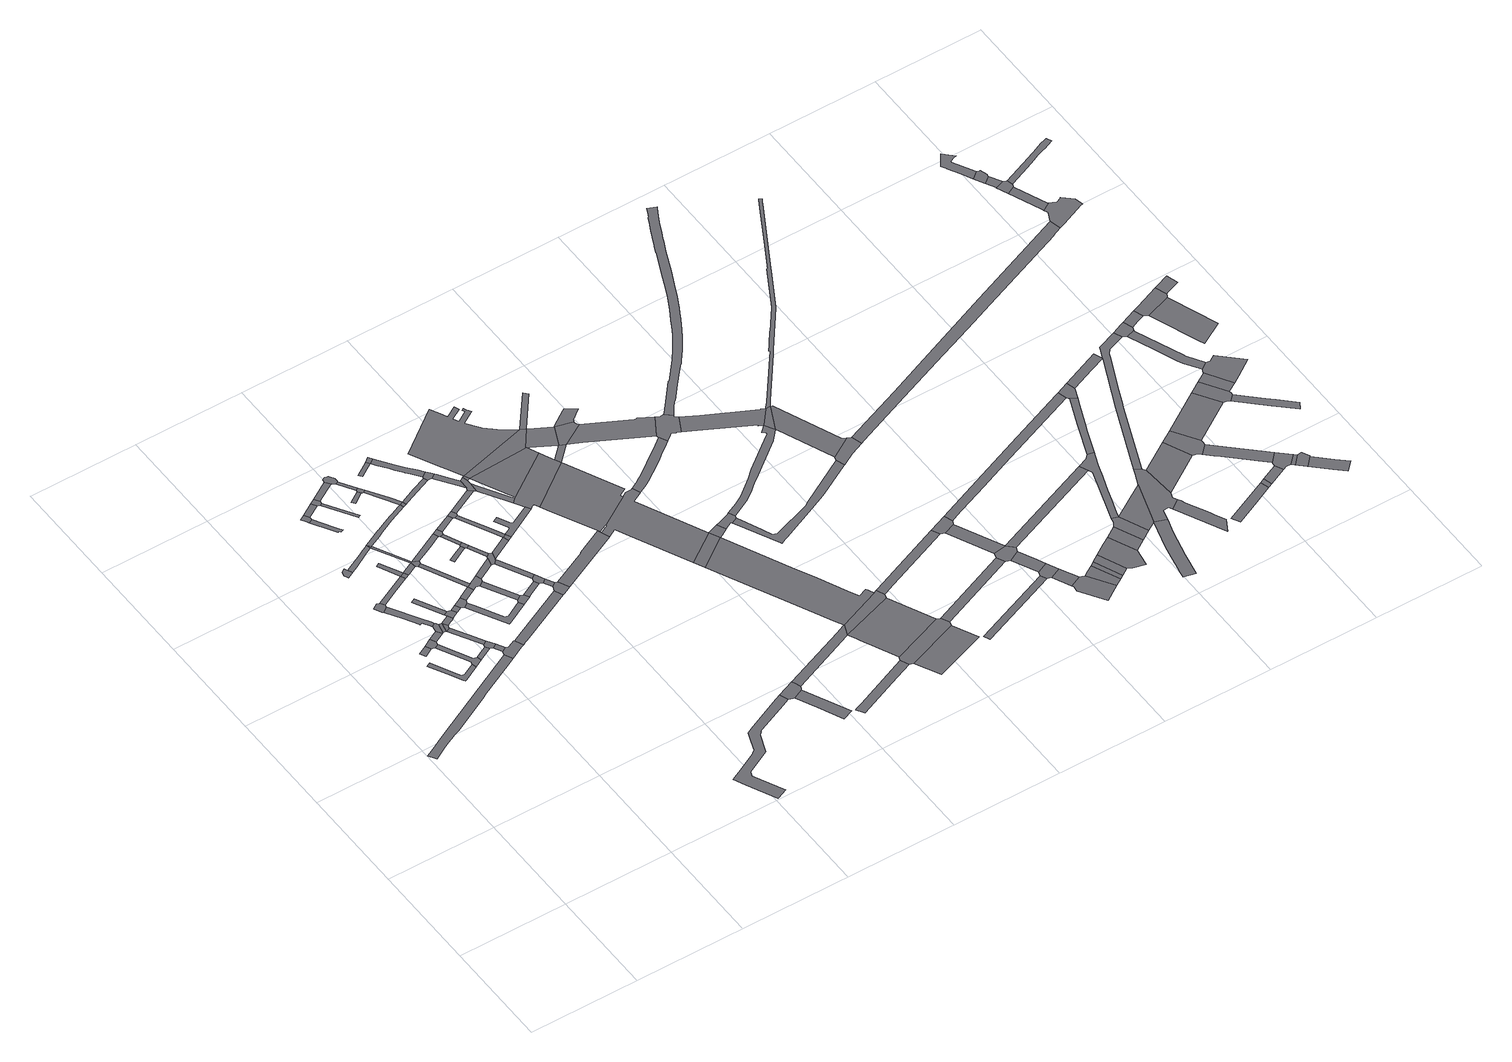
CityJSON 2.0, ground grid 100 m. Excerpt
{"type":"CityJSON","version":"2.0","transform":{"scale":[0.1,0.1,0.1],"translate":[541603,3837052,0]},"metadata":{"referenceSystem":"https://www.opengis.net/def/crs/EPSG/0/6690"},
"CityObjects":{
"road1":{"type":"Road","attributes":{"RoadStructureAttribute.sectionType":"1"},"geometry":[{"type":"MultiSurface","lod":"1","boundaries":[[[0,1,2,3,4,5,6,7,8,9,10,11,12,13,14,15,16,17]]]}]},
"road2":{"type":"Road","attributes":{"RoadStructureAttribute.sectionType":"1"},"geometry":[{"type":"MultiSurface","lod":"1","boundaries":[[[18,19,20,21,22,23,24,25,26,27,28,29,30]]]}]},
"road3":{"type":"Road","attributes":{"RoadStructureAttribute.sectionType":"1"},"geometry":[{"type":"MultiSurface","lod":"1","boundaries":[[[31,32,33,34]]]}]},
"road4":{"type":"Road","geometry":[{"type":"MultiSurface","lod":"1","boundaries":[[[35,31,34,36,37,38,39,40]]]}]},
"road5":{"type":"Road","attributes":{"RoadStructureAttribute.sectionType":"1"},"geometry":[{"type":"MultiSurface","lod":"1","boundaries":[[[41,38,37,42,30,29,43,44]]]}]},
"road6":{"type":"Road","geometry":[{"type":"MultiSurface","lod":"1","boundaries":[[[45,46,47,48,49,50,51,52]]]}]},
"road7":{"type":"Road","attributes":{"RoadStructureAttribute.sectionType":"1"},"geometry":[{"type":"MultiSurface","lod":"1","boundaries":[[[53,54,35,40,55]]]}]},
"road8":{"type":"Road","attributes":{"RoadStructureAttribute.sectionType":"1"},"geometry":[{"type":"MultiSurface","lod":"1","boundaries":[[[56,57,58,50,49,59,60,61,62,63,64,65,66,67,68]]]}]},
"road9":{"type":"Road","geometry":[{"type":"MultiSurface","lod":"1","boundaries":[[[69,70,68,67,71,72,73,53,55,74,75]]]}]},
"road10":{"type":"Road","geometry":[{"type":"MultiSurface","lod":"1","boundaries":[[[76,77,78,79,80,81,82]]]}]},
"road11":{"type":"Road","geometry":[{"type":"MultiSurface","lod":"1","boundaries":[[[83,84,85,44,43,86,87,88]]]}]},
"road12":{"type":"Road","attributes":{"RoadStructureAttribute.sectionType":"1"},"geometry":[{"type":"MultiSurface","lod":"1","boundaries":[[[75,74,89,90]]]}]},
"road13":{"type":"Road","geometry":[{"type":"MultiSurface","lod":"1","boundaries":[[[91,90,89,92,93,94,95,96,97]]]}]},
"road14":{"type":"Road","attributes":{"RoadStructureAttribute.sectionType":"1"},"geometry":[{"type":"MultiSurface","lod":"1","boundaries":[[[98,94,93,99,100]]]}]},
"road15":{"type":"Road","attributes":{"RoadStructureAttribute.sectionType":"1"},"geometry":[{"type":"MultiSurface","lod":"1","boundaries":[[[101,52,51,102,103]]]}]},
"road16":{"type":"Road","attributes":{"RoadStructureAttribute.sectionType":"1"},"geometry":[{"type":"MultiSurface","lod":"1","boundaries":[[[104,105,106,91,97,107,108,109]]]}]},
"road17":{"type":"Road","geometry":[{"type":"MultiSurface","lod":"1","boundaries":[[[100,99,83,88,110,111]]]}]},
"road18":{"type":"Road","attributes":{"RoadStructureAttribute.sectionType":"1"},"geometry":[{"type":"MultiSurface","lod":"1","boundaries":[[[112,113,114,115]]]}]},
"road19":{"type":"Road","attributes":{"RoadStructureAttribute.sectionType":"1"},"geometry":[{"type":"MultiSurface","lod":"1","boundaries":[[[111,110,116,117]]]}]},
"road20":{"type":"Road","geometry":[{"type":"MultiSurface","lod":"1","boundaries":[[[115,114,104,109,118,119,120]]]}]},
"road21":{"type":"Road","attributes":{"RoadStructureAttribute.sectionType":"1"},"geometry":[{"type":"MultiSurface","lod":"1","boundaries":[[[121,122,123,124,82,81,125,126,127,128]]]}]},
"road22":{"type":"Road","geometry":[{"type":"MultiSurface","lod":"1","boundaries":[[[129,130,131,117,116,132,0,17,133,134,135]]]}]},
"road23":{"type":"Road","attributes":{"RoadStructureAttribute.sectionType":"1"},"geometry":[{"type":"MultiSurface","lod":"1","boundaries":[[[136,120,119,137]]]}]},
"road24":{"type":"Road","geometry":[{"type":"MultiSurface","lod":"1","boundaries":[[[138,139,101,140]]]}]},
"road25":{"type":"Road","geometry":[{"type":"MultiSurface","lod":"1","boundaries":[[[141,142,143,144,145,146]]]}]},
"road26":{"type":"Road","geometry":[{"type":"MultiSurface","lod":"1","boundaries":[[[140,101,103,147]]]}]},
"road27":{"type":"Road","attributes":{"RoadStructureAttribute.sectionType":"1"},"geometry":[{"type":"MultiSurface","lod":"1","boundaries":[[[148,149,150,151,152,153,154,155,156,145,144]]]}]},
"road28":{"type":"Road","geometry":[{"type":"MultiSurface","lod":"1","boundaries":[[[157,158,136,137,159,160,161,162]]]}]},
"road29":{"type":"Road","geometry":[{"type":"MultiSurface","lod":"1","boundaries":[[[121,128,163]]]}]},
"road30":{"type":"Road","attributes":{"RoadStructureAttribute.sectionType":"1"},"geometry":[{"type":"MultiSurface","lod":"1","boundaries":[[[164,165,166,140,147,167]]]}]},
"road31":{"type":"Road","attributes":{"RoadStructureAttribute.sectionType":"1"},"geometry":[{"type":"MultiSurface","lod":"1","boundaries":[[[168,141,146,169]]]}]},
"road32":{"type":"Road","attributes":{"RoadStructureAttribute.sectionType":"1"},"geometry":[{"type":"MultiSurface","lod":"1","boundaries":[[[163,128,164,170]]]}]},
"road33":{"type":"Road","attributes":{"RoadStructureAttribute.sectionType":"1"},"geometry":[{"type":"MultiSurface","lod":"1","boundaries":[[[171,172,157,162,173,174]]]}]},
"road34":{"type":"Road","geometry":[{"type":"MultiSurface","lod":"1","boundaries":[[[170,164,167,175,176,177]]]}]},
"road35":{"type":"Road","geometry":[{"type":"MultiSurface","lod":"1","boundaries":[[[178,168,169,179,180,181,182,183]]]}]},
"road36":{"type":"Road","attributes":{"RoadStructureAttribute.sectionType":"1"},"geometry":[{"type":"MultiSurface","lod":"1","boundaries":[[[184,185,186,161,160,187,188,189,190,191,192]]]}]},
"road37":{"type":"Road","attributes":{"RoadStructureAttribute.sectionType":"1"},"geometry":[{"type":"MultiSurface","lod":"1","boundaries":[[[176,175,171,193]]]}]},
"road38":{"type":"Road","attributes":{"RoadStructureAttribute.sectionType":"1"},"geometry":[{"type":"MultiSurface","lod":"1","boundaries":[[[194,195,196,181,180]]]}]},
"road39":{"type":"Road","geometry":[{"type":"MultiSurface","lod":"1","boundaries":[[[197,193,171,174,198,199,200,201]]]}]},
"road40":{"type":"Road","attributes":{"RoadStructureAttribute.sectionType":"1"},"geometry":[{"type":"MultiSurface","lod":"1","boundaries":[[[202,178,183,203,204]]]}]},
"road41":{"type":"Road","attributes":{"RoadStructureAttribute.sectionType":"1"},"geometry":[{"type":"MultiSurface","lod":"1","boundaries":[[[205,206,135,134,207,208,209,210]]]}]},
"road42":{"type":"Road","attributes":{"RoadStructureAttribute.sectionType":"1"},"geometry":[{"type":"MultiSurface","lod":"1","boundaries":[[[211,212,213,214,215,216,217,218,219,121,163,220,221,222,223,224,225,226]]]}]},
"road43":{"type":"Road","attributes":{"RoadStructureAttribute.sectionType":"1"},"geometry":[{"type":"MultiSurface","lod":"1","boundaries":[[[227,170,177,228,229,230]]]}]},
"road44":{"type":"Road","attributes":{"RoadStructureAttribute.sectionType":"1"},"geometry":[{"type":"MultiSurface","lod":"1","boundaries":[[[200,199,231,232]]]}]},
"road45":{"type":"Road","attributes":{"RoadStructureAttribute.sectionType":"1"},"geometry":[{"type":"MultiSurface","lod":"1","boundaries":[[[233,234,235,236,237,238,239,240,241,242,243,244,245,246,247,248,249,250,251,252,253,254,255,256,257,258]]]}]},
"road46":{"type":"Road","geometry":[{"type":"MultiSurface","lod":"1","boundaries":[[[232,231,192,191,259,260]]]}]},
"road47":{"type":"Road","geometry":[{"type":"MultiSurface","lod":"1","boundaries":[[[261,262,263,264,265]]]}]},
"road48":{"type":"Road","geometry":[{"type":"MultiSurface","lod":"1","boundaries":[[[266,267,268,269,202,204,270,271,272,273,274,275]]]}]},
"road49":{"type":"Road","geometry":[{"type":"MultiSurface","lod":"1","boundaries":[[[276,277,278,279,280,281,282]]]}]},
"road50":{"type":"Road","attributes":{"RoadStructureAttribute.sectionType":"1"},"geometry":[{"type":"MultiSurface","lod":"1","boundaries":[[[283,284,285,197,201,286,287]]]}]},
"road51":{"type":"Road","attributes":{"RoadStructureAttribute.sectionType":"1"},"geometry":[{"type":"MultiSurface","lod":"1","boundaries":[[[288,272,271,289,290]]]}]},
"road52":{"type":"Road","geometry":[{"type":"MultiSurface","lod":"1","boundaries":[[[290,289,291,292,261,265,293,294,295,296]]]}]},
"road53":{"type":"Road","attributes":{"RoadStructureAttribute.sectionType":"1"},"geometry":[{"type":"MultiSurface","lod":"1","boundaries":[[[297,260,259,298,299]]]}]},
"road54":{"type":"Road","geometry":[{"type":"MultiSurface","lod":"1","boundaries":[[[300,227,230,301,302,303,304,305]]]}]},
"road55":{"type":"Road","attributes":{"RoadStructureAttribute.sectionType":"1"},"geometry":[{"type":"MultiSurface","lod":"1","boundaries":[[[303,302,306,307]]]}]},
"road56":{"type":"Road","geometry":[{"type":"MultiSurface","lod":"1","boundaries":[[[307,306,308,309,276,282,310,311,312,313]]]}]},
"road57":{"type":"Road","attributes":{"RoadStructureAttribute.sectionType":"1"},"geometry":[{"type":"MultiSurface","lod":"1","boundaries":[[[314,296,295,211,315]]]}]},
"road58":{"type":"Road","attributes":{"RoadStructureAttribute.sectionType":"1"},"geometry":[{"type":"MultiSurface","lod":"1","boundaries":[[[313,312,316,317,318]]]}]},
"road59":{"type":"Road","geometry":[{"type":"MultiSurface","lod":"1","boundaries":[[[319,320,318,317,321,283,287,322,323,324]]]}]},
"road60":{"type":"Road","geometry":[{"type":"MultiSurface","lod":"1","boundaries":[[[315,211,226,325]]]}]},
"road61":{"type":"Road","attributes":{"RoadStructureAttribute.sectionType":"1"},"geometry":[{"type":"MultiSurface","lod":"1","boundaries":[[[326,323,322,327,328]]]}]},
"road62":{"type":"Road","attributes":{"RoadStructureAttribute.sectionType":"1"},"geometry":[{"type":"MultiSurface","lod":"1","boundaries":[[[329,300,305,330,331,332]]]}]},
"road63":{"type":"Road","geometry":[{"type":"MultiSurface","lod":"1","boundaries":[[[328,327,297,299,333,334]]]}]},
"road64":{"type":"Road","attributes":{"RoadStructureAttribute.sectionType":"1"},"geometry":[{"type":"MultiSurface","lod":"1","boundaries":[[[334,333,335,336]]]}]},
"road65":{"type":"Road","geometry":[{"type":"MultiSurface","lod":"1","boundaries":[[[336,335,337,205,210,338,339,340,341]]]}]},
"road66":{"type":"Road","geometry":[{"type":"MultiSurface","lod":"1","boundaries":[[[342,343,344,345,346]]]}]},
"road67":{"type":"Road","attributes":{"RoadStructureAttribute.sectionType":"1"},"geometry":[{"type":"MultiSurface","lod":"1","boundaries":[[[347,348,324,323,349,350]]]}]},
"road68":{"type":"Road","geometry":[{"type":"MultiSurface","lod":"1","boundaries":[[[351,329,332,352,353,354,355,356]]]}]},
"road69":{"type":"Road","attributes":{"RoadStructureAttribute.sectionType":"1"},"geometry":[{"type":"MultiSurface","lod":"1","boundaries":[[[357,358,359,315,325,360,361,362]]]}]},
"road70":{"type":"Road","geometry":[{"type":"MultiSurface","lod":"1","boundaries":[[[363,342,346,364]]]}]},
"road71":{"type":"Road","attributes":{"RoadStructureAttribute.sectionType":"1"},"geometry":[{"type":"MultiSurface","lod":"1","boundaries":[[[365,366,354,353,367,368,347,369]]]}]},
"road72":{"type":"Road","geometry":[{"type":"MultiSurface","lod":"1","boundaries":[[[369,347,350,370]]]}]},
"road73":{"type":"Road","attributes":{"RoadStructureAttribute.sectionType":"1"},"geometry":[{"type":"MultiSurface","lod":"1","boundaries":[[[371,372,373,364,346,374,375,376,377,378,379,380,381,382,383,384]]]}]},
"road74":{"type":"Road","attributes":{"RoadStructureAttribute.sectionType":"1"},"geometry":[{"type":"MultiSurface","lod":"1","boundaries":[[[385,351,356,386]]]}]},
"road75":{"type":"Road","geometry":[{"type":"MultiSurface","lod":"1","boundaries":[[[387,388,234,233,258,389,390,391,392,393,394]]]}]},
"road76":{"type":"Road","geometry":[{"type":"MultiSurface","lod":"1","boundaries":[[[395,384,383,357,362,396,397,398]]]}]},
"road77":{"type":"Road","attributes":{"RoadStructureAttribute.sectionType":"1"},"geometry":[{"type":"MultiSurface","lod":"1","boundaries":[[[391,390,399,400,401]]]}]},
"road78":{"type":"Road","attributes":{"RoadStructureAttribute.sectionType":"1"},"geometry":[{"type":"MultiSurface","lod":"1","boundaries":[[[402,403,404,398,397,405,406,407]]]}]},
"road79":{"type":"Road","geometry":[{"type":"MultiSurface","lod":"1","boundaries":[[[408,409,410,411,412,413,414,415,416,417,418,369,370,419,420,421]]]}]},
"road80":{"type":"Road","attributes":{"RoadStructureAttribute.sectionType":"1"},"geometry":[{"type":"MultiSurface","lod":"1","boundaries":[[[422,423,424,341,340,425]]]}]},
"road81":{"type":"Road","geometry":[{"type":"MultiSurface","lod":"1","boundaries":[[[426,427,407,406,385,386,428,429,430,431]]]}]},
"road82":{"type":"Road","attributes":{"RoadStructureAttribute.sectionType":"1"},"geometry":[{"type":"MultiSurface","lod":"1","boundaries":[[[432,426,431,433,434]]]}]},
"road83":{"type":"Road","attributes":{"RoadStructureAttribute.sectionType":"1"},"geometry":[{"type":"MultiSurface","lod":"1","boundaries":[[[435,436,437,429,428,438,439,440]]]}]},
"road84":{"type":"Road","attributes":{"RoadStructureAttribute.sectionType":"1"},"geometry":[{"type":"MultiSurface","lod":"1","boundaries":[[[441,442,434,443,444,445,446,447]]]}]},
"road85":{"type":"Road","attributes":{"RoadStructureAttribute.sectionType":"1"},"geometry":[{"type":"MultiSurface","lod":"1","boundaries":[[[448,449,450,451,452,388,387,394,453,454]]]}]},
"road86":{"type":"Road","attributes":{"RoadStructureAttribute.sectionType":"1"},"geometry":[{"type":"MultiSurface","lod":"1","boundaries":[[[455,456,457,458,459,460,461]]]}]},
"road87":{"type":"Road","attributes":{"RoadStructureAttribute.sectionType":"1"},"geometry":[{"type":"MultiSurface","lod":"1","boundaries":[[[462,463,464,465,466,467,432,468,469,470,471,472,473,474,475,476,477,478,479,480,481,482,483,484,485,486,487,488,489]]]}]},
"road88":{"type":"Road","geometry":[{"type":"MultiSurface","lod":"1","boundaries":[[[490,447,446,491,440,439,492,493,421,420,494,495,496,497,498,499]]]}]},
"road89":{"type":"Road","geometry":[{"type":"MultiSurface","lod":"1","boundaries":[[[468,432,434,442,500]]]}]},
"road90":{"type":"Road","attributes":{"RoadStructureAttribute.sectionType":"1"},"geometry":[{"type":"MultiSurface","lod":"1","boundaries":[[[501,502,503,504,505,506,507,498,497,508,509,510,511,512,513,514]]]}]},
"road91":{"type":"Road","geometry":[{"type":"MultiSurface","lod":"1","boundaries":[[[515,516,517,518,519,520,521,514,513,522,523,524,525,422,425,526,527,528,529,530,531,532,533,534,535,536,537,538,539,540]]]}]},
"road92":{"type":"Road","geometry":[{"type":"MultiSurface","lod":"1","boundaries":[[[533,532,541,542]]]}]},
"road93":{"type":"Road","attributes":{"RoadStructureAttribute.sectionType":"1"},"geometry":[{"type":"MultiSurface","lod":"1","boundaries":[[[543,544,499,498,545]]]}]},
"road94":{"type":"Road","geometry":[{"type":"MultiSurface","lod":"1","boundaries":[[[546,500,442,441,547,548,543,549]]]}]},
"road95":{"type":"Road","attributes":{"function":"2","RoadStructureAttribute.sectionType":"7"},"geometry":[{"type":"MultiSurface","lod":"1","boundaries":[[[550,551,552,553,554,555,556,557,542,541,558,559,560,561,562,563,448,564]]]}]},
"road96":{"type":"Road","geometry":[{"type":"MultiSurface","lod":"1","boundaries":[[[565,566,567,533,542,568,569,570]]]}]},
"road97":{"type":"Road","attributes":{"RoadStructureAttribute.sectionType":"1"},"geometry":[{"type":"MultiSurface","lod":"1","boundaries":[[[571,572,573,468,500]]]}]},
"road98":{"type":"Road","geometry":[{"type":"MultiSurface","lod":"1","boundaries":[[[574,564,448,454,575,576]]]}]},
"road99":{"type":"Road","attributes":{"RoadStructureAttribute.sectionType":"1"},"geometry":[{"type":"MultiSurface","lod":"1","boundaries":[[[575,454,577,578,579,580,581,582]]]}]},
"road100":{"type":"Road","geometry":[{"type":"MultiSurface","lod":"1","boundaries":[[[549,543,545,583,584,585,586,587,588,589,590]]]}]},
"road101":{"type":"Road","geometry":[{"type":"MultiSurface","lod":"1","boundaries":[[[582,581,591,455,461,592,593,594,595]]]}]},
"road102":{"type":"Road","geometry":[{"type":"MultiSurface","lod":"1","boundaries":[[[596,597,598,599,565,570,600,601,602,603]]]}]},
"road103":{"type":"Road","attributes":{"RoadStructureAttribute.sectionType":"1"},"geometry":[{"type":"MultiSurface","lod":"1","boundaries":[[[593,592,604,605]]]}]},
"road104":{"type":"Road","attributes":{"RoadStructureAttribute.sectionType":"1"},"geometry":[{"type":"MultiSurface","lod":"1","boundaries":[[[606,607,608,609,610,611,612,613,614,615,616,617,618,619,620,621,622,549,590]]]}]},
"road105":{"type":"Road","attributes":{"RoadStructureAttribute.sectionType":"1"},"geometry":[{"type":"MultiSurface","lod":"1","boundaries":[[[623,624,625,626,627,628,629,630,631,632,633,634,515,540,635,636,637,638,639,640,641,642,643,644,645,646,647,648]]]}]},
"road106":{"type":"Road","attributes":{"RoadStructureAttribute.sectionType":"1"},"geometry":[{"type":"MultiSurface","lod":"1","boundaries":[[[649,650,651,652,653,583,545,654,655,656,657]]]}]},
"road107":{"type":"Road","attributes":{"RoadStructureAttribute.sectionType":"1"},"geometry":[{"type":"MultiSurface","lod":"1","boundaries":[[[658,659,660,661,662,663,602,601,664,665,666,667,668,669,670,671,672,673,674]]]}]},
"road108":{"type":"Road","geometry":[{"type":"MultiSurface","lod":"1","boundaries":[[[675,676,657,656,677,623,648,678,679,680,681,682,683,684,685,686,687]]]}]},
"road109":{"type":"Road","attributes":{"RoadStructureAttribute.sectionType":"1"},"geometry":[{"type":"MultiSurface","lod":"1","boundaries":[[[688,689,690,691,692,693,694,695,696,697,698,699,596,603,700,701,702,703,704,705,706,707,708,709]]]}]},
"road110":{"type":"Road","attributes":{"RoadStructureAttribute.sectionType":"1"},"geometry":[{"type":"MultiSurface","lod":"1","boundaries":[[[710,711,574,576,712,713,714]]]}]},
"road111":{"type":"Road","attributes":{"RoadStructureAttribute.sectionType":"1"},"geometry":[{"type":"MultiSurface","lod":"1","boundaries":[[[715,595,594,716,717]]]}]},
"road112":{"type":"Road","attributes":{"RoadStructureAttribute.sectionType":"1"},"geometry":[{"type":"MultiSurface","lod":"1","boundaries":[[[718,719,720,721,722]]]}]},
"road113":{"type":"Road","attributes":{"RoadStructureAttribute.sectionType":"7"},"geometry":[{"type":"MultiSurface","lod":"1","boundaries":[[[723,724,725,683,682,726,727,728,688,729]]]}]},
"road114":{"type":"Road","geometry":[{"type":"MultiSurface","lod":"1","boundaries":[[[730,710,714,731,732,733,734]]]}]},
"road115":{"type":"Road","geometry":[{"type":"MultiSurface","lod":"1","boundaries":[[[729,688,709,735]]]}]},
"road116":{"type":"Road","attributes":{"RoadStructureAttribute.sectionType":"1"},"geometry":[{"type":"MultiSurface","lod":"1","boundaries":[[[732,731,736,737]]]}]},
"road117":{"type":"Road","geometry":[{"type":"MultiSurface","lod":"1","boundaries":[[[737,736,738,715,717,739,740,741,742]]]}]},
"road118":{"type":"Road","attributes":{"RoadStructureAttribute.sectionType":"1"},"geometry":[{"type":"MultiSurface","lod":"1","boundaries":[[[743,741,740,744,745]]]}]},
"road119":{"type":"Road","attributes":{"RoadStructureAttribute.sectionType":"1"},"geometry":[{"type":"MultiSurface","lod":"1","boundaries":[[[746,747,735,709,748,749,750,751]]]}]},
"road120":{"type":"Road","geometry":[{"type":"MultiSurface","lod":"1","boundaries":[[[745,744,718,722,752,753]]]}]},
"road121":{"type":"Road","geometry":[{"type":"MultiSurface","lod":"1","boundaries":[[[751,750,658,674,754,755,756]]]}]},
"road122":{"type":"Road","attributes":{"RoadStructureAttribute.sectionType":"1"},"geometry":[{"type":"MultiSurface","lod":"1","boundaries":[[[753,752,757,758]]]}]},
"road123":{"type":"Road","geometry":[{"type":"MultiSurface","lod":"1","boundaries":[[[758,757,759,760,761,762,763,764]]]}]},
"road124":{"type":"Road","attributes":{"RoadStructureAttribute.sectionType":"1"},"geometry":[{"type":"MultiSurface","lod":"1","boundaries":[[[765,766,764,763,767]]]}]},
"road125":{"type":"Road","attributes":{"RoadStructureAttribute.sectionType":"1"},"geometry":[{"type":"MultiSurface","lod":"1","boundaries":[[[768,769,770,771,772,773,774,775,776,777,778,779,780,781,782,783,784,785,786,787,788,789,790,791,792,793,794,795,796,797,798,799,800,801,802,803,804,687,686,805,806,807,808,809,810,811,812,813,814,815,816,817,818,819,820,821,822,823,824,825,826,827,828,829,830,831,832,833,834,835,836,837,838]]]}]},
"road126":{"type":"Road","geometry":[{"type":"MultiSurface","lod":"1","boundaries":[[[839,765,767,840]]]}]},
"road127":{"type":"Road","attributes":{"RoadStructureAttribute.sectionType":"1"},"geometry":[{"type":"MultiSurface","lod":"1","boundaries":[[[841,842,839,840,843]]]}]},
"road128":{"type":"Road","geometry":[{"type":"MultiSurface","lod":"1","boundaries":[[[844,845,841,843,846,847,848,849,850]]]}]},
"road129":{"type":"Road","attributes":{"RoadStructureAttribute.sectionType":"1"},"geometry":[{"type":"MultiSurface","lod":"1","boundaries":[[[851,737,742,852]]]}]},
"road130":{"type":"Road","attributes":{"RoadStructureAttribute.sectionType":"1"},"geometry":[{"type":"MultiSurface","lod":"1","boundaries":[[[853,844,850,854]]]}]},
"road131":{"type":"Road","attributes":{"RoadStructureAttribute.sectionType":"1"},"geometry":[{"type":"MultiSurface","lod":"1","boundaries":[[[855,856,857,858,730,734,859,860,861,862,863,864,865,866]]]}]},
"road132":{"type":"Road","geometry":[{"type":"MultiSurface","lod":"1","boundaries":[[[867,868,869,853,854,870,871,872,873]]]}]},
"road133":{"type":"Road","attributes":{"RoadStructureAttribute.sectionType":"1"},"geometry":[{"type":"MultiSurface","lod":"1","boundaries":[[[874,875,876,877,878,879,880,881,882,883,884,885,886]]]}]},
"road134":{"type":"Road","attributes":{"RoadStructureAttribute.sectionType":"1"},"geometry":[{"type":"MultiSurface","lod":"1","boundaries":[[[887,888,889,890,891,892,893,894,895,896,897,898,899,900,901,902,903,904,905,906,907,908,909,910,911,912,913,914,915,916,917,918,919,729,735]]]}]},
"road135":{"type":"Road","geometry":[{"type":"MultiSurface","lod":"1","boundaries":[[[920,921,873,872,922,874]]]}]},
"road136":{"type":"Road","geometry":[{"type":"MultiSurface","lod":"1","boundaries":[[[923,924,851,852,925,926,927,867,873,928,929,930,931,932,933,934,935]]]}]},
"road137":{"type":"Road","geometry":[{"type":"MultiSurface","lod":"1","boundaries":[[[936,937,920,874,886,938,939,940,941,942,943,944,945,946,947,948]]]}]},
"road138":{"type":"Road","attributes":{"RoadStructureAttribute.sectionType":"1"},"geometry":[{"type":"MultiSurface","lod":"1","boundaries":[[[949,950,951,952,942,941,953,954]]]}]},
"road139":{"type":"Road","attributes":{"RoadStructureAttribute.sectionType":"1"},"geometry":[{"type":"MultiSurface","lod":"1","boundaries":[[[955,956,957,923,935,958,959,960,961,962,963]]]}]},
"road140":{"type":"Road","attributes":{"RoadStructureAttribute.sectionType":"1"},"geometry":[{"type":"MultiSurface","lod":"1","boundaries":[[[964,945,944,965]]]}]},
"road141":{"type":"Road","attributes":{"RoadStructureAttribute.sectionType":"1"},"geometry":[{"type":"MultiSurface","lod":"1","boundaries":[[[966,967,968,969,756,755,970,971,972,973,974,975,976,977,978,979]]]}]},
"road142":{"type":"Road","attributes":{"RoadStructureAttribute.sectionType":"1"},"geometry":[{"type":"MultiSurface","lod":"1","boundaries":[[[980,981,982,983,984]]]}]},
"road143":{"type":"Road","geometry":[{"type":"MultiSurface","lod":"1","boundaries":[[[985,986,987,855,866,988,955,963,989]]]}]},
"road144":{"type":"Road","geometry":[{"type":"MultiSurface","lod":"1","boundaries":[[[990,964,965,991,992,993,994,995]]]}]},
"road145":{"type":"Road","attributes":{"RoadStructureAttribute.sectionType":"1"},"geometry":[{"type":"MultiSurface","lod":"1","boundaries":[[[996,997,998,999,1000,1001,1002,1003,1004,936,948,1005,1006,1007,1008,1009,1010,1011,1012]]]}]},
"road146":{"type":"Road","geometry":[{"type":"MultiSurface","lod":"1","boundaries":[[[1013,980,984,1014]]]}]},
"road147":{"type":"Road","attributes":{"RoadStructureAttribute.sectionType":"1"},"geometry":[{"type":"MultiSurface","lod":"1","boundaries":[[[1015,1016,985,989,1017,1018,1001]]]}]},
"road148":{"type":"Road","attributes":{"RoadStructureAttribute.sectionType":"1"},"geometry":[{"type":"MultiSurface","lod":"1","boundaries":[[[1019,1020,1013,1014,1021,1022]]]}]},
"road149":{"type":"Road","attributes":{"RoadStructureAttribute.sectionType":"1"},"geometry":[{"type":"MultiSurface","lod":"1","boundaries":[[[993,992,1023,1024,1025,1026,1027,1028]]]}]},
"road150":{"type":"Road","attributes":{"RoadStructureAttribute.sectionType":"1"},"geometry":[{"type":"MultiSurface","lod":"1","boundaries":[[[1029,990,995,1030]]]}]},
"road151":{"type":"Road","geometry":[{"type":"MultiSurface","lod":"1","boundaries":[[[1028,1027,1019,1022,1031,1032,1033]]]}]},
"road152":{"type":"Road","attributes":{"RoadStructureAttribute.sectionType":"1"},"geometry":[{"type":"MultiSurface","lod":"1","boundaries":[[[1033,1032,1034,1035]]]}]},
"road153":{"type":"Road","geometry":[{"type":"MultiSurface","lod":"1","boundaries":[[[1036,1037,1038,1035,1034,1039,1040,1041]]]}]},
"road154":{"type":"Road","attributes":{"RoadStructureAttribute.sectionType":"1"},"geometry":[{"type":"MultiSurface","lod":"1","boundaries":[[[1042,1043,1040,1039,1044,1045,1046]]]}]},
"road155":{"type":"Road","geometry":[{"type":"MultiSurface","lod":"1","boundaries":[[[1047,1029,1030,1048,1049,1050,1051,1052]]]}]},
"road156":{"type":"Road","geometry":[{"type":"MultiSurface","lod":"1","boundaries":[[[1053,1054,996,1012,1055,1056,1057]]]}]},
"road157":{"type":"Road","attributes":{"RoadStructureAttribute.sectionType":"1"},"geometry":[{"type":"MultiSurface","lod":"1","boundaries":[[[1058,1047,1052,1059]]]}]},
"road158":{"type":"Road","attributes":{"RoadStructureAttribute.sectionType":"1"},"geometry":[{"type":"MultiSurface","lod":"1","boundaries":[[[1060,1061,1062,1056,1055,1063,1064,1065,1066,1067,1068,1069,1070,1071]]]}]},
"road159":{"type":"Road","attributes":{"RoadStructureAttribute.sectionType":"1"},"geometry":[{"type":"MultiSurface","lod":"1","boundaries":[[[1072,1073,1074,1075,1050,1049,1076,1077,1078,1079]]]}]},
"road160":{"type":"Road","attributes":{"RoadStructureAttribute.sectionType":"1"},"geometry":[{"type":"MultiSurface","lod":"1","boundaries":[[[1080,1081,1053,1057,1082,1083]]]}]},
"road161":{"type":"Road","geometry":[{"type":"MultiSurface","lod":"1","boundaries":[[[1084,1085,1086,1087,1088,1071,1070,1089,1058,1059,1090,1091,1092]]]}]},
"road162":{"type":"Road","geometry":[{"type":"MultiSurface","lod":"1","boundaries":[[[1093,1094,1095,1096,1080,1083,1097,1098,1099,1100,1101,1102,1103]]]}]},
"road163":{"type":"Road","attributes":{"RoadStructureAttribute.sectionType":"1"},"geometry":[{"type":"MultiSurface","lod":"1","boundaries":[[[1104,1100,1099,1105,1106,1107,1108]]]}]},
"road164":{"type":"Road","attributes":{"RoadStructureAttribute.sectionType":"1"},"geometry":[{"type":"MultiSurface","lod":"1","boundaries":[[[1109,1110,1111,1112,1113,1114,1115,1116,1117,1118,1119,1120,1121,1122,1123]]]}]},
"road165":{"type":"Road","geometry":[{"type":"MultiSurface","lod":"1","boundaries":[[[1124,1125,1115,1114,1126,1127,1128,1129,1130,1131,1132]]]}]},
"road166":{"type":"Road","attributes":{"RoadStructureAttribute.sectionType":"1"},"geometry":[{"type":"MultiSurface","lod":"1","boundaries":[[[1133,1134,1135,1093,1103,1136,1137]]]}]},
"road167":{"type":"Road","attributes":{"RoadStructureAttribute.sectionType":"1"},"geometry":[{"type":"MultiSurface","lod":"1","boundaries":[[[1138,1128,1127,1139,1140,1141]]]}]},
"road168":{"type":"Road","geometry":[{"type":"MultiSurface","lod":"1","boundaries":[[[1142,1141,1140,1143,1144,1145,1146]]]}]},
"road169":{"type":"Road","attributes":{"RoadStructureAttribute.sectionType":"1"},"geometry":[{"type":"MultiSurface","lod":"1","boundaries":[[[1144,1143,1147,1148,1149]]]}]},
"road170":{"type":"Road","geometry":[{"type":"MultiSurface","lod":"1","boundaries":[[[1150,1151,1152,1153,1154,1155,1149,1148,1156,1157,966,979,1158,1159,1160,1161,1162,1163,1164,1165,1166]]]}]},
"road171":{"type":"Road","attributes":{"RoadStructureAttribute.sectionType":"1"},"geometry":[{"type":"MultiSurface","lod":"1","boundaries":[[[1167,1168,1169,1170,1171,1172,1173,1174,1146,1145,1175,1176,1177,1178,1179,1180,1181,1182,1183]]]}]}
},
"vertices":[
[1115,2501,0],[745,2311,0],[218,2043,0],[64,1959,0],[7,1929,0],[49,1859,0],[128,1907,0],[159,1924,0],[219,1955,0],[226,1958,0],[287,1989,0],[303,1995,0],[352,2013,0],[558,2120,0],[731,2209,0],[742,2219,0],[1036,2369,0],[1152,2428,0],
[832,2544,0],[741,2495,0],[713,2505,0],[669,2588,0],[665,2596,0],[582,2754,0],[546,2734,0],[630,2577,0],[699,2446,0],[707,2433,0],[719,2439,0],[863,2515,0],[849,2553,0],
[653,2923,0],[574,2879,0],[601,2830,0],[680,2874,0],
[725,2963,0],[701,2868,0],[711,2865,0],[746,2885,0],[745,2886,0],[753,2912,0],
[893,2604,0],[859,2583,0],[938,2555,0],[925,2593,0],
[597,3514,0],[546,3483,0],[552,3473,0],[581,3413,0],[594,3409,0],[639,3445,0],[647,3469,0],[619,3507,0],
[813,3009,0],[790,2999,0],[846,2963,0],
[841,3112,0],[819,3147,0],[804,3173,0],[685,3257,0],[752,3142,0],[755,3137,0],[765,3143,0],[775,3148,0],[786,3128,0],[807,3090,0],[818,3071,0],[819,3069,0],[854,3090,0],
[861,3079,0],[860,3080,0],[823,3062,0],[822,3057,0],[815,3022,0],[853,2967,0],[871,3061,0],
[603,3961,0],[598,3970,0],[564,3950,0],[555,3910,0],[575,3872,0],[634,3903,0],[614,3942,0],
[1038,2654,0],[1032,2651,0],[1001,2634,0],[1040,2609,0],[1046,2613,0],[1058,2619,0],
[880,2964,0],[901,3053,0],
[902,3054,0],[884,2964,0],[885,2963,0],[921,2982,0],[921,2984,0],[929,3005,0],[930,3007,0],
[1003,2842,0],[1046,2685,0],[1082,2706,0],
[921,3658,0],[806,3548,0],[942,3616,0],
[982,3097,0],[956,3083,0],[952,3081,0],[978,3033,0],[980,3035,0],[1008,3050,0],
[1088,2610,0],[1126,2632,0],
[870,3396,0],[833,3377,0],[969,3121,0],[1005,3140,0],
[1128,2538,0],[1167,2563,0],
[1025,3060,0],[1069,3084,0],[1043,3131,0],
[884,4084,0],[864,4073,0],[810,4044,0],[805,4041,0],[689,3932,0],[820,4004,0],[864,4028,0],[895,4044,0],
[1261,2583,0],[1193,2552,0],[1169,2562,0],[1129,2537,0],[1271,2489,0],[1301,2503,0],[1266,2576,0],
[1093,3158,0],[1118,3111,0],
[858,3869,0],[823,3850,0],[958,3676,0],
[660,4630,0],[614,4602,0],[643,4555,0],[653,4539,0],[688,4560,0],[688,4583,0],
[979,3634,0],
[755,4367,0],[780,4326,0],[792,4333,0],[802,4316,0],[808,4318,0],[827,4324,0],[825,4328,0],[797,4375,0],[789,4388,0],
[1174,3203,0],[1123,3175,0],[1144,3100,0],[1147,3099,0],[1190,3129,0],[1200,3155,0],
[912,4052,0],
[1067,3730,0],[1057,3726,0],[1056,3725,0],[1072,3681,0],
[777,4701,0],[806,4654,0],
[1080,3737,0],
[1291,3266,0],[1187,3209,0],[1213,3162,0],[1310,3215,0],
[1095,3671,0],[1126,3687,0],[1134,3711,0],
[822,4729,0],[829,4646,0],[830,4645,0],[849,4656,0],[849,4658,0],[850,4681,0],
[1381,2826,0],[1349,2834,0],[1221,3072,0],[1175,3047,0],[1336,2754,0],[1339,2749,0],[1347,2754,0],[1551,2863,0],[1527,2907,0],
[1326,3285,0],
[1004,4368,0],[1016,4376,0],[1027,4383,0],
[1409,3331,0],[1345,3234,0],[1376,3226,0],[1419,3251,0],[1428,3280,0],
[994,4834,0],[865,4690,0],[1028,4790,0],
[1829,2851,0],[1368,2626,0],[1343,2524,0],[1348,2526,0],[1401,2552,0],[1865,2777,0],
[1352,4301,0],[1327,4291,0],[1243,4255,0],[1218,4245,0],[1143,4212,0],[1059,4171,0],[1050,4167,0],[1039,4161,0],[917,4102,0],[922,4057,0],[1019,4106,0],[1068,4131,0],[1124,4159,0],[1201,4195,0],[1310,4244,0],[1363,4265,0],
[1389,3891,0],[1255,3772,0],[1287,3788,0],[1409,3851,0],
[1536,2932,0],[1578,2961,0],
[2661,923,0],[2660,927,0],[2618,910,0],[2607,905,0],[2298,763,0],[2226,729,0],[2207,678,0],[2165,562,0],[2161,550,0],[2131,521,0],[2122,516,0],[1975,442,0],[1845,376,0],[1895,272,0],[2022,9,0],[2122,53,0],[1990,327,0],[2003,366,0],[2224,478,0],[2290,656,0],[2317,681,0],[2316,685,0],[2332,692,0],[2619,820,0],[2682,849,0],[2690,853,0],
[1633,2907,0],[1609,2951,0],
[1149,4604,0],[1050,4538,0],[1060,4523,0],[1070,4509,0],[1170,4575,0],
[1032,4873,0],[1029,4877,0],[1002,4865,0],[1000,4858,0],[1055,4776,0],[1058,4771,0],[1085,4781,0],[1086,4789,0],[1088,4825,0],[1056,4870,0],
[1489,3660,0],[1409,3621,0],[1340,3586,0],[1348,3568,0],[1357,3549,0],[1410,3577,0],[1509,3628,0],
[1594,3433,0],[1488,3374,0],[1443,3349,0],[1521,3331,0],[1579,3362,0],
[1123,4724,0],[1154,4622,0],[1176,4642,0],
[1152,4615,0],[1150,4607,0],[1172,4574,0],[1180,4572,0],[1187,4570,0],[1209,4591,0],
[1753,3029,0],[1650,2917,0],[1779,2986,0],
[1439,3917,0],[1418,3844,0],[1420,3839,0],[1450,3847,0],[1453,3853,0],[1460,3875,0],
[1496,3679,0],[1524,3692,0],
[1494,3673,0],[1489,3662,0],[1510,3628,0],[1517,3625,0],[1523,3622,0],[1551,3635,0],
[1324,4414,0],[1382,4317,0],
[1601,3458,0],[1603,3453,0],[1627,3475,0],
[1640,3471,0],[1633,3473,0],[1602,3451,0],[1605,3355,0],[1635,3392,0],[1657,3465,0],
[1391,4277,0],
[1647,3370,0],[1761,3059,0],[1797,3086,0],
[1592,3993,0],[1595,3943,0],[1612,3951,0],[1613,3952,0],
[1805,2974,0],[1841,3002,0],
[1845,2900,0],[1882,2926,0],
[1848,2896,0],[1881,2785,0],[1904,2796,0],[1955,2821,0],[1908,2918,0],
[1384,4833,0],[1258,4750,0],[1269,4734,0],[1281,4718,0],[1407,4800,0],
[1820,3555,0],[1790,3538,0],[1661,3407,0],[1839,3504,0],
[1642,4018,0],[1626,3944,0],[1627,3942,0],[1656,3955,0],[1657,3958,0],[1663,3976,0],
[1663,4435,0],[1534,4383,0],[1385,4318,0],[1415,4287,0],[1539,4338,0],[1679,4396,0],
[1428,4865,0],[1451,4832,0],
[1836,3613,0],[1760,3761,0],[1796,3604,0],[1800,3595,0],[1856,3574,0],
[1875,3523,0],
[1674,4535,0],[1608,4615,0],[1558,4684,0],[1435,4761,0],[1499,4673,0],[1529,4631,0],[1551,4600,0],[1573,4571,0],[1578,4565,0],[1605,4531,0],[1616,4518,0],[1616,4517,0],[1669,4451,0],[1713,4487,0],
[1875,4135,0],[1911,4100,0],
[2826,972,0],[2818,991,0],[2729,838,0],[2739,834,0],[2833,880,0],[2837,888,0],[2838,890,0],[2849,915,0],
[1741,4453,0],[1694,4402,0],[1714,4396,0],[1759,4428,0],
[2831,650,0],[2933,433,0],[3032,469,0],
[1877,4262,0],[1831,4328,0],[1771,4412,0],[1840,4219,0],[1883,4158,0],[1887,4249,0],
[1982,3643,0],[1973,3643,0],[1965,3646,0],[1959,3651,0],[1901,3762,0],[1879,3751,0],[1857,3739,0],[1914,3627,0],[1916,3619,0],[1915,3610,0],[1911,3604,0],[1917,3546,0],[2174,3687,0],[2149,3734,0],
[2476,3197,0],[2232,3080,0],[2234,3075,0],[2515,3092,0],
[1924,4270,0],[1898,4255,0],[1929,4093,0],[1934,4185,0],[1935,4203,0],[1936,4219,0],
[1940,4279,0],[1946,4224,0],[1961,4232,0],
[2127,3872,0],[2116,3888,0],[1974,4120,0],[2082,3843,0],[2095,3822,0],[2136,3858,0],
[2516,4258,0],[2505,4257,0],[2025,4104,0],[2079,3997,0],[2117,3920,0],[2145,3863,0],[2564,4156,0],
[3502,1271,0],[3430,1242,0],[3429,1241,0],[3417,1236,0],[3415,1235,0],[3448,1162,0],[3464,1169,0],
[3650,707,0],[3141,493,0],[3072,464,0],[3061,460,0],[3104,390,0],[3457,539,0],[3686,635,0],
[2193,4880,0],[2170,4925,0],[2118,5027,0],[1713,4720,0],[1846,4463,0],[1875,4406,0],[2584,4448,0],[2583,4449,0],[2564,4459,0],[2542,4473,0],[2514,4492,0],[2464,4527,0],[2410,4574,0],[2347,4630,0],[2340,4640,0],[2265,4744,0],[2261,4749,0],[2380,4821,0],[2356,4862,0],[2343,4885,0],[2326,4875,0],[2339,4852,0],[2340,4849,0],[2240,4789,0],[2235,4799,0],[2214,4840,0],[2313,4896,0],[2297,4939,0],
[2586,4109,0],[2138,3859,0],[2130,3764,0],[2142,3745,0],[2184,3692,0],[2182,3697,0],[2219,3717,0],[2243,3669,0],[2653,3970,0],[2627,4025,0],
[2628,4424,0],
[2845,3395,0],[2843,3398,0],[2842,3401,0],[2835,3417,0],[2837,3419,0],[2889,3446,0],[2906,3455,0],[2285,3584,0],[2333,3490,0],[2487,3183,0],[2489,3183,0],[2553,3213,0],[2568,3220,0],[2848,3396,0],
[2955,3426,0],[2949,3423,0],[2947,3422,0],[2937,3422,0],[2927,3421,0],[2918,3420,0],[2889,3418,0],[2561,3201,0],[2544,3193,0],[2496,3170,0],[2491,3167,0],[2516,3093,0],[2525,3098,0],[2578,3129,0],[2592,3138,0],[2596,3129,0],[2653,3013,0],[2904,2494,0],[3185,2693,0],[2891,3303,0],[2899,3308,0],[2921,3319,0],[2946,3332,0],[2968,3344,0],[2970,3345,0],[2984,3353,0],
[2950,2400,0],[3230,2599,0],
[2741,4137,0],[2739,4135,0],[2794,4113,0],
[2642,4417,0],[2541,4244,0],[2585,4221,0],[2824,4323,0],
[3867,1483,0],[3861,1496,0],[3781,1463,0],[3771,1484,0],[3732,1564,0],[3686,1659,0],[3598,1840,0],[3524,1991,0],[3150,1987,0],[3243,1800,0],[3289,1706,0],[3384,1511,0],[3460,1355,0],[3469,1336,0],[3893,1429,0],
[3284,2727,0],[3244,2714,0],[3190,2694,0],[3235,2601,0],[3254,2611,0],[3319,2649,0],
[2858,4726,0],[2827,4763,0],[2586,4451,0],
[3921,1440,0],[3940,1329,0],[3951,1367,0],
[3498,1097,0],[3515,1062,0],[3529,1034,0],[3561,964,0],[3666,746,0],[4135,921,0],
[3002,4232,0],[2994,4240,0],[2988,4247,0],[2986,4252,0],[2983,4258,0],[2982,4266,0],[2982,4274,0],[2983,4281,0],
[3655,720,0],[3723,623,0],[4194,798,0],[4207,835,0],[4170,905,0],
[3432,2784,0],[3418,2777,0],[3341,2746,0],[3322,2740,0],[3390,2691,0],[3397,2679,0],[3450,2705,0],[3457,2730,0],
[3835,399,0],[4306,572,0],
[2984,4288,0],[2988,4294,0],[2991,4301,0],[2997,4307,0],[3002,4312,0],[3006,4314,0],[3011,4315,0],[3016,4316,0],[3016,4319,0],[3040,4339,0],[3056,4352,0],[3058,4351,0],[3089,4375,0],[2993,4439,0],[2992,4438,0],[2977,4428,0],[2836,4332,0],
[3437,3767,0],[3365,3712,0],[3349,3699,0],[3321,3678,0],[3264,3634,0],[3206,3590,0],[3111,3523,0],[3077,3498,0],[3053,3483,0],[3029,3467,0],[3009,3455,0],[2977,3438,0],[3026,3375,0],[3047,3387,0],[3068,3398,0],[3079,3405,0],[3118,3431,0],[3121,3433,0],[3157,3457,0],[3183,3474,0],[3248,3520,0],[3313,3569,0],[3370,3615,0],[3403,3641,0],[3414,3649,0],[3476,3698,0],
[3417,4038,0],[3408,4033,0],[3402,4032,0],[3397,4032,0],[3392,4034,0],[2913,4055,0],[3400,3807,0],[3430,3791,0],[3535,3968,0],
[4448,2781,0],[4019,2539,0],[3975,2505,0],[3629,2385,0],[3586,2402,0],[3550,2491,0],[3592,2285,0],[3596,2277,0],[3639,2296,0],[3665,2307,0],[3997,2454,0],[4148,2521,0],[4148,2522,0],[4169,2532,0],[4169,2533,0],[4464,2698,0],[4477,2705,0],
[3609,3950,0],[3570,3947,0],[3435,3774,0],[3523,3734,0],[3545,3750,0],[3579,3730,0],[3583,3736,0],[3616,3719,0],[3689,3862,0],[3691,3866,0],[3662,3888,0],[3670,3899,0],[3610,3950,0],
[4190,3412,0],[4161,3384,0],[4137,3361,0],[4160,3334,0],[4163,3323,0],[4142,3307,0],[3844,3072,0],[3768,3004,0],[3672,2926,0],[3611,2880,0],[3548,2841,0],[3506,2819,0],[3620,2810,0],[3670,2844,0],[3707,2873,0],[3743,2906,0],[3778,2937,0],[3815,2964,0],[4159,3234,0],[4182,3259,0],[4219,3299,0],[4243,3326,0],
[4643,1736,0],[3942,1449,0],[3965,1373,0],[4066,1414,0],[4679,1665,0],
[4898,1203,0],[4207,836,0],[4932,1132,0],
[5072,851,0],[4342,557,0],[4365,502,0],[5098,796,0],[5102,798,0],
[4272,3574,0],[4268,3568,0],[3843,3783,0],[3770,3641,0],[4162,3441,0],[4153,3431,0],[4305,3554,0],
[4809,1804,0],[4718,1651,0],[4822,1693,0],[4824,1697,0],[4839,1730,0],
[4348,3553,0],
[4911,1253,0],[5028,1270,0],
[4900,1209,0],[4937,1134,0],[4976,1120,0],[5074,1171,0],[5088,1209,0],
[5150,1015,0],[5088,890,0],[5187,938,0],
[4619,2952,0],[4371,3549,0],[4255,3306,0],[4429,2893,0],[4460,2817,0],[4654,2935,0],
[5139,784,0],[5238,832,0],
[4592,2770,0],[4717,2822,0],[4690,2917,0],
[5217,620,0],[5318,668,0],
[5227,599,0],[5219,565,0],[5217,555,0],[5364,331,0],[5512,428,0],[5365,653,0],
[5465,717,0],[5410,682,0],[5575,469,0],
[4750,5873,0],[4741,5855,0],[4711,5784,0],[4706,5786,0],[4703,5780,0],[4701,5776,0],[4672,5712,0],[4671,5712,0],[4669,5713,0],[4644,5658,0],[4612,5591,0],[4601,5566,0],[4573,5509,0],[4570,5501,0],[4540,5437,0],[4543,5436,0],[4544,5435,0],[4457,5236,0],[4407,5124,0],[4380,5061,0],[4346,4980,0],[4329,4947,0],[4286,4867,0],[4230,4766,0],[4179,4672,0],[4143,4613,0],[4113,4567,0],[4089,4530,0],[4066,4498,0],[4041,4464,0],[4021,4438,0],[3996,4406,0],[3971,4376,0],[3846,4225,0],[3842,4228,0],[3673,4026,0],[3622,3964,0],[3680,3915,0],[3702,3946,0],[3721,3974,0],[3727,3982,0],[3767,4027,0],[3768,4026,0],[3849,4123,0],[3878,4157,0],[3899,4182,0],[3969,4264,0],[4026,4331,0],[4029,4329,0],[4047,4351,0],[4084,4397,0],[4122,4449,0],[4155,4496,0],[4198,4561,0],[4242,4635,0],[4295,4726,0],[4330,4788,0],[4357,4839,0],[4383,4887,0],[4412,4948,0],[4447,5024,0],[4528,5204,0],[4614,5403,0],[4658,5501,0],[4672,5532,0],[4701,5591,0],[4736,5667,0],[4777,5751,0],[4779,5756,0],[4818,5824,0],[4825,5839,0],
[5501,740,0],[5610,492,0],
[5569,785,0],[5536,763,0],[5678,537,0],
[5746,899,0],[5673,852,0],[5723,513,0],[5831,488,0],[5834,505,0],[5834,506,0],[5857,649,0],
[5993,1660,0],[6024,1584,0],
[5848,964,0],[5960,718,0],
[6299,2410,0],[6276,2401,0],[5768,2195,0],[5309,2009,0],[4854,1736,0],[4955,1777,0],[4968,1783,0],[5249,1896,0],[5514,2005,0],[5529,2011,0],[5595,2038,0],[6321,2330,0],
[5885,1054,0],[5872,1005,0],[5869,994,0],[5999,744,0],[6005,748,0],[6055,781,0],[5940,1032,0],
[6138,836,0],[6111,739,0],[6086,646,0],[6063,554,0],[6048,486,0],[6025,378,0],[6022,360,0],[6002,264,0],[5994,212,0],[6101,186,0],[6142,400,0],[6201,656,0],[6241,794,0],
[4360,3570,0],[4386,3606,0],[4684,4009,0],[4712,4046,0],[4982,4412,0],[4989,4422,0],[5177,4764,0],[5178,4766,0],[5191,4790,0],[5509,5365,0],[5541,5424,0],[5556,5450,0],[5531,5463,0],[5526,5454,0],[5484,5378,0],[5311,5061,0],[5166,4797,0],[5161,4799,0],[4961,4439,0],[4956,4431,0],[4806,4226,0],[4802,4229,0],[4788,4211,0],[4738,4143,0],[4711,4106,0],[4679,4062,0],[4676,4058,0],[4679,4056,0],[4685,4051,0],[4355,3613,0],[4333,3587,0],[4331,3584,0],[4314,3564,0],
[6262,1236,0],[6133,1154,0],[6134,833,0],
[6113,1730,0],[6084,1696,0],[6044,1546,0],[5914,1150,0],[5889,1067,0],[5950,1072,0],[5969,1132,0],[5996,1216,0],[6032,1319,0],[6082,1469,0],[6120,1584,0],[6152,1668,0],[6171,1719,0],
[6326,1392,0],[6307,1345,0],[6260,862,0],[6269,893,0],[6323,899,0],[6339,867,0],[6428,933,0],[6407,973,0],[6424,1017,0],[6402,1328,0],[6394,1339,0],[6385,1352,0],[6380,1360,0],
[6577,630,0],[6556,672,0],[6459,868,0],[6441,907,0],[6559,424,0],[6624,537,0],
[6342,2309,0],[6235,2049,0],[6224,2018,0],[6256,1939,0],[6289,2019,0],[6291,2024,0],[6293,2029,0],[6366,2205,0],[6395,2277,0],
[6680,1508,0],[6791,1258,0],
[7288,3980,0],[6361,3601,0],[5697,3329,0],[5241,3141,0],[4744,2834,0],[5277,3050,0],[5784,3255,0],[5908,3303,0],[6180,3414,0],[6398,3503,0],[7222,3836,0],[7220,3840,0],[7265,3858,0],[7316,3879,0],
[7066,713,0],[6660,525,0],[6702,455,0],[6924,559,0],[7090,637,0],
[6415,2458,0],[6361,2436,0],[6356,2434,0],[6335,2316,0],[6437,2379,0],
[6793,1581,0],[6836,1250,0],[6863,1225,0],[6939,1307,0],[6940,1336,0],[6941,1354,0],
[7024,2706,0],[6856,2639,0],[6851,2638,0],[6846,2635,0],[6839,2619,0],[6798,2524,0],[6793,2511,0],[6583,2022,0],[6348,1444,0],[6635,1993,0],[6647,2022,0],[6724,2201,0],[6848,2488,0],[6869,2536,0],[6895,2569,0],[6899,2571,0],[7054,2630,0],
[7111,734,0],[7135,658,0],
[6770,2604,0],[6709,2579,0],[6656,2467,0],[6664,2470,0],
[7264,805,0],[7224,787,0],[7257,715,0],[7297,733,0],
[6932,1161,0],[6974,1123,0],[7145,963,0],[7189,921,0],[7268,847,0],[7343,927,0],
[7166,1823,0],[7314,1598,0],
[7336,751,0],[7375,748,0],[7450,826,0],
[7401,723,0],[7475,802,0],
[7520,809,0],[7518,808,0],[7483,803,0],[7473,656,0],[7547,735,0],[7551,737,0],
[7690,601,0],[7619,667,0],[7621,518,0],[7709,435,0],[7783,514,0],
[7277,1894,0],[7354,1593,0],[7370,1578,0],[7421,1632,0],[7421,1649,0],[7421,1671,0],
[7149,2756,0],[7125,2746,0],[7090,2614,0],[7169,2637,0],[7183,2670,0],
[7366,1952,0],[7506,1726,0],
[7349,2181,0],[7343,2197,0],[7172,2626,0],[7097,2595,0],[7181,2385,0],[7199,2342,0],[7269,2166,0],[7278,2144,0],[7291,2125,0],[7353,2029,0],[7378,1991,0],[7444,2034,0],
[7740,1331,0],[7672,1394,0],[7611,1450,0],[7607,1455,0],[7607,1357,0],[7612,1353,0],[7772,1203,0],[7811,1264,0],
[7288,2811,0],[7215,2783,0],[7250,2698,0],[7320,2726,0],
[7538,2064,0],[7486,2030,0],[7484,2029,0],[7473,2030,0],[7460,2032,0],[7368,1957,0],[7608,1791,0],[7628,1805,0],[7732,1876,0],
[7568,2923,0],[7426,2866,0],[7425,2866,0],[7344,2834,0],[7341,2716,0],[7352,2710,0],[7357,2708,0],[7588,2784,0],[7590,2788,0],[7598,2800,0],[7607,2820,0],
[7598,2757,0],[7385,2635,0],[7532,2255,0],[7550,2209,0],[7763,2330,0],
[6987,5067,0],[6913,4956,0],[6938,4910,0],[6939,4907,0],[6998,4796,0],[7047,4703,0],[7112,4753,0],[7088,4797,0],[7008,4943,0],[7008,4945,0],[7007,4950,0],[7007,4954,0],[7007,4956,0],[7048,4973,0],[7075,4982,0],
[7128,4746,0],[7120,4749,0],[7065,4668,0],[7097,4608,0],[7162,4658,0],[7161,4665,0],[7161,4673,0],[7165,4680,0],[7142,4744,0],
[7717,2982,0],[7597,2935,0],[7597,2934,0],[7627,2828,0],[7746,2875,0],
[7216,4558,0],[7142,4522,0],[7144,4519,0],[7223,4546,0],
[7251,4536,0],[7186,4418,0],[7259,4452,0],[7270,4480,0],[7256,4534,0],
[7309,4124,0],[7314,4110,0],[7384,4152,0],
[7489,4138,0],[7489,4136,0],[7473,4109,0],[7488,4139,0],[7451,4125,0],[7386,4154,0],[7326,4081,0],[7329,4069,0],[7363,3898,0],[7586,3990,0],[7605,3997,0],[7585,4072,0],[7585,4071,0],[7584,4072,0],[7583,4073,0],[7559,4100,0],[7498,4152,0],
[7767,4745,0],[7754,4740,0],[7748,4737,0],[7707,4721,0],[7595,4673,0],[7580,4668,0],[7580,4667,0],[7532,4648,0],[7274,4482,0],[7463,4562,0],[7553,4601,0],[7580,4612,0],[7614,4627,0],[7638,4637,0],[7688,4656,0],[7693,4658,0],[7787,4698,0]
]}
